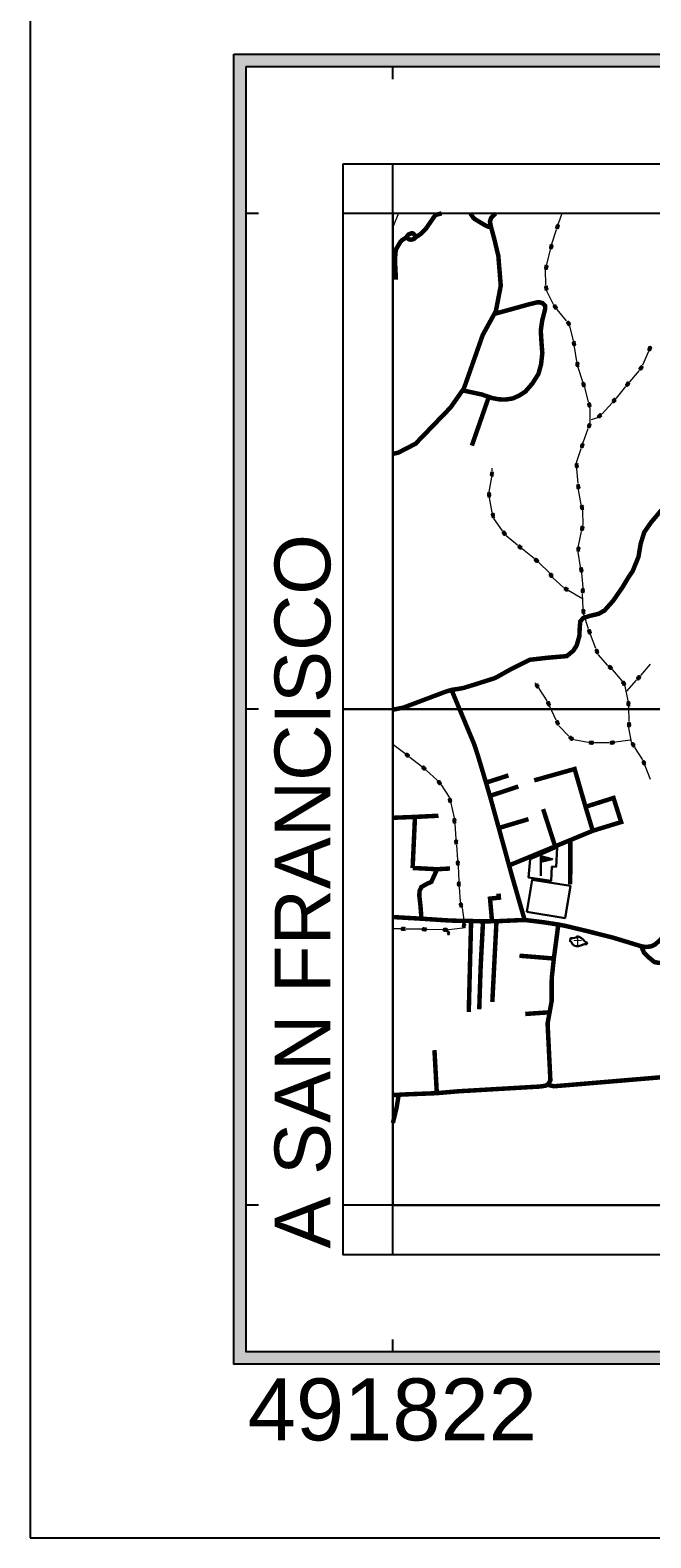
# Model space of a CAD drawing. Header units: millimetres. Extents: x 492832 to 493374, y 1106346 to 1106622.
# Drawn here: x 493213.97 to 493223.98, y 1106512.3 to 1106536.62 of the extents above; entities that cross this region are included whole.
import ezdxf
from ezdxf.enums import TextEntityAlignment as Align

# ---------------------------------------------------------------- set-up
doc = ezdxf.new("R2010")
doc.units = ezdxf.units.MM
for name, color, linetype, lineweight in [('H_SNIT_CAUCE', 140, 'Continuous', 50), ('OP_ESCUELAS', 14, 'Continuous', 30), ('OP_IGLESIAS', 214, 'Continuous', 30), ('OP_PLAZAS', 96, 'Continuous', 30), ('OP_PUENTES', 34, 'Continuous', 25), ('V_VIAS_OSM', 6, 'Continuous', 140)]:
    doc.layers.add(name, color=color, linetype=linetype, lineweight=lineweight)
for name, color, linetype in [('PLUMA-01', 1, 'Continuous'), ('PLUMA-03 TEXTO', 3, 'Continuous'), ('PLUMA-04', 4, 'Continuous'), ('PLUMA-05', 5, 'Continuous'), ('PLUMA-10', 6, 'Continuous')]:
    doc.layers.add(name, color=color, linetype=linetype)
doc.styles.add('TIPO1', font='arial.ttf')

msp = doc.modelspace()

# ---------------------------------------------------------------- hatches: boundary and pattern name
at = {"layer": 'PLUMA-01'}
h = msp.add_hatch(color=7, dxfattribs=at)
h.dxf.hatch_style = 1
h.paths.add_polyline_path([(493217.251, 1106536.233), (493238.384, 1106536.233), (493238.384, 1106515.1), (493217.251, 1106515.1)])
h.paths.add_polyline_path([(493217.451, 1106536.033), (493238.184, 1106536.033), (493238.184, 1106515.3), (493217.451, 1106515.3)], flags=16)

# ---------------------------------------------------------------- linework, layer by layer
at = {"color": 7}
msp.add_line((493219.818, 1106517.667), (493235.818, 1106517.667), dxfattribs=at)
at = {"layer": 'H_SNIT_CAUCE', "color": 7, "lineweight": 15}
for p, q in [((493219.908, 1106533.667), (493219.818, 1106533.446)), ((493222.49, 1106533.5), (493222.547, 1106533.667)), ((493222.383, 1106533.177), (493222.454, 1106533.405)), ((493222.302, 1106532.846), (493222.359, 1106533.079)), ((493222.286, 1106532.511), (493222.278, 1106532.748)), ((493222.405, 1106532.195), (493222.301, 1106532.412)), ((493222.619, 1106531.931), (493222.467, 1106532.116)), ((493222.731, 1106531.615), (493222.671, 1106531.845)), ((493222.786, 1106531.278), (493222.747, 1106531.515)), ((493223.939, 1106531.438), (493223.842, 1106531.218)), ((493222.879, 1106530.951), (493222.804, 1106531.179)), ((493223.787, 1106531.134), (493223.634, 1106530.949)), ((493222.974, 1106530.624), (493222.91, 1106530.855)), ((493223.57, 1106530.872), (493223.417, 1106530.687)), ((493223.001, 1106530.29), (493222.997, 1106530.526)), ((493223.353, 1106530.609), (493223.19, 1106530.434)), ((493223.114, 1106530.368), (493223.016, 1106530.334)), ((493222.888, 1106529.968), (493222.967, 1106530.195)), ((493222.778, 1106529.646), (493222.855, 1106529.873)), ((493221.417, 1106529.511), (493221.418, 1106529.556)), ((493222.804, 1106529.307), (493222.786, 1106529.546)), ((493221.372, 1106529.176), (493221.414, 1106529.41)), ((493221.421, 1106528.841), (493221.377, 1106529.077)), ((493222.856, 1106528.971), (493222.812, 1106529.206)), ((493222.884, 1106528.634), (493222.88, 1106528.873)), ((493221.584, 1106528.547), (493221.447, 1106528.743)), ((493221.829, 1106528.314), (493221.643, 1106528.465)), ((493222.813, 1106528.302), (493222.859, 1106528.536)), ((493222.094, 1106528.1), (493221.908, 1106528.25)), ((493222.845, 1106527.966), (493222.805, 1106528.201)), ((493222.342, 1106527.87), (493222.173, 1106528.036)), ((493222.886, 1106527.631), (493222.865, 1106527.867)), ((493222.571, 1106527.629), (493222.396, 1106527.785)), ((493222.863, 1106527.454), (493222.657, 1106527.577)), ((493222.885, 1106527.293), (493222.873, 1106527.531)), ((493222.969, 1106526.965), (493222.899, 1106527.193)), ((493223.09, 1106526.646), (493223.005, 1106526.871)), ((493223.284, 1106526.374), (493223.126, 1106526.552)), ((493223.813, 1106526.212), (493223.971, 1106526.392)), ((493223.513, 1106526.127), (493223.36, 1106526.308)), ((493223.588, 1106525.956), (493223.746, 1106526.136)), ((493222.115, 1106526.083), (493222.107, 1106526.095)), ((493222.306, 1106525.802), (493222.175, 1106526.002)), ((493223.609, 1106525.805), (493223.563, 1106526.04)), ((493222.451, 1106525.493), (493222.349, 1106525.71)), ((493223.628, 1106525.467), (493223.623, 1106525.705)), ((493222.652, 1106525.23), (493222.494, 1106525.402)), ((493222.967, 1106525.13), (493222.733, 1106525.171)), ((493223.645, 1106525.166), (493223.407, 1106525.135)), ((493223.665, 1106525.136), (493223.622, 1106525.366)), ((493219.818, 1106525.101), (493220.01, 1106524.957)), ((493223.307, 1106525.123), (493223.068, 1106525.123)), ((493223.848, 1106524.849), (493223.72, 1106525.052)), ((493220.09, 1106524.896), (493220.28, 1106524.75)), ((493220.356, 1106524.683), (493220.533, 1106524.522)), ((493223.974, 1106524.532), (493223.885, 1106524.755)), ((493220.598, 1106524.445), (493220.726, 1106524.248)), ((493220.752, 1106524.15), (493220.807, 1106523.917)), ((493220.815, 1106523.817), (493220.835, 1106523.577)), ((493220.843, 1106523.477), (493220.862, 1106523.238)), ((493220.87, 1106523.137), (493220.881, 1106522.897)), ((493220.885, 1106522.797), (493220.9, 1106522.558)), ((493220.933, 1106522.463), (493220.969, 1106522.228)), ((493219.933, 1106522.124), (493219.818, 1106522.127)), ((493220.274, 1106522.117), (493220.034, 1106522.122)), ((493220.615, 1106522.11), (493220.375, 1106522.115)), ((493220.948, 1106522.134), (493220.716, 1106522.108))]:
    msp.add_line(p, q, dxfattribs=at)
at = {"layer": 'H_SNIT_CAUCE', "color": 7}
for centre in [(493222.468, 1106533.441), (493222.477, 1106533.464), (493222.368, 1106533.116), (493222.374, 1106533.139), (493222.287, 1106532.785), (493222.293, 1106532.808), (493222.29, 1106532.473), (493222.293, 1106532.449), (493222.428, 1106532.165), (493222.443, 1106532.146), (493222.644, 1106531.901), (493222.655, 1106531.88), (493222.737, 1106531.577), (493222.741, 1106531.553), (493223.954, 1106531.473), (493223.964, 1106531.495), (493222.793, 1106531.24), (493222.796, 1106531.217), (493223.812, 1106531.164), (493223.826, 1106531.183), (493222.89, 1106530.915), (493222.898, 1106530.892), (493223.595, 1106530.901), (493223.61, 1106530.92), (493222.983, 1106530.587), (493222.988, 1106530.563), (493223.378, 1106530.638), (493223.393, 1106530.657), (493222.988, 1106530.254), (493223.143, 1106530.393), (493223.161, 1106530.409), (493222.98, 1106530.231), (493222.867, 1106529.909), (493222.875, 1106529.932), (493222.781, 1106529.608), (493222.783, 1106529.584), (493221.415, 1106529.449), (493221.416, 1106529.472), (493221.368, 1106529.138), (493221.37, 1106529.114), (493222.807, 1106529.268), (493222.809, 1106529.244), (493221.43, 1106528.804), (493222.866, 1106528.934), (493222.871, 1106528.91), (493221.437, 1106528.78), (493222.868, 1106528.574), (493222.874, 1106528.597), (493221.607, 1106528.516), (493221.621, 1106528.496), (493221.859, 1106528.29), (493221.878, 1106528.275), (493222.124, 1106528.075), (493222.143, 1106528.06), (493222.808, 1106528.239), (493222.81, 1106528.263), (493222.363, 1106527.837), (493222.376, 1106527.817), (493222.853, 1106527.928), (493222.857, 1106527.904), (493222.604, 1106527.609), (493222.624, 1106527.597), (493222.881, 1106527.592), (493222.878, 1106527.569), (493222.89, 1106527.255), (493222.893, 1106527.231), (493222.983, 1106526.929), (493222.991, 1106526.906), (493223.104, 1106526.61), (493223.112, 1106526.588), (493223.313, 1106526.349), (493223.331, 1106526.334), (493223.772, 1106526.165), (493223.787, 1106526.183), (493222.138, 1106526.052), (493222.152, 1106526.033), (493223.533, 1106526.095), (493223.546, 1106526.074), (493222.322, 1106525.767), (493222.332, 1106525.745), (493223.615, 1106525.767), (493223.618, 1106525.743), (493222.467, 1106525.459), (493222.477, 1106525.437), (493223.625, 1106525.404), (493223.626, 1106525.428), (493222.682, 1106525.206), (493222.701, 1106525.191), (493220.04, 1106524.934), (493220.059, 1106524.919), (493223.006, 1106525.128), (493223.03, 1106525.126), (493223.345, 1106525.127), (493223.369, 1106525.131), (493223.686, 1106525.104), (493223.699, 1106525.084), (493220.309, 1106524.725), (493220.327, 1106524.709), (493223.862, 1106524.813), (493223.871, 1106524.791), (493220.558, 1106524.493), (493220.574, 1106524.474), (493220.736, 1106524.211), (493220.742, 1106524.187), (493220.81, 1106523.879), (493220.812, 1106523.855), (493220.838, 1106523.539), (493220.84, 1106523.515), (493220.865, 1106523.199), (493220.867, 1106523.175), (493220.883, 1106522.859), (493220.883, 1106522.835), (493220.913, 1106522.522), (493220.921, 1106522.499), (493219.972, 1106522.124), (493219.996, 1106522.123), (493220.312, 1106522.117), (493220.336, 1106522.116), (493220.653, 1106522.11), (493220.677, 1106522.109), (493220.964, 1106522.166), (493220.966, 1106522.19)]:
    msp.add_circle(centre, 0.0072, dxfattribs=at)
at = {"layer": 'OP_ESCUELAS', "color": 7}
msp.add_line((493222.203, 1106522.98), (493222.203, 1106523.28), dxfattribs=at)
for points in [[(493222.029, 1106523.247), (493222.005, 1106522.954), (493222.37, 1106522.9), (493222.383, 1106523.13), (493222.452, 1106523.127), (493222.467, 1106523.436), (493222.029, 1106523.247)], [(493222.203, 1106523.205), (493222.387, 1106523.25), (493222.203, 1106523.295)]]:
    msp.add_lwpolyline(points, close=True, dxfattribs=at)
msp.add_solid([(493222.203, 1106523.205), (493222.387, 1106523.25), (493222.203, 1106523.295)], dxfattribs=at)
at = {"layer": 'OP_IGLESIAS', "color": 7}
msp.add_lwpolyline([(493222.943, 1106521.875), (493222.949, 1106521.901), (493222.926, 1106521.911), (493222.909, 1106521.924), (493222.89, 1106521.947), (493222.86, 1106521.976), (493222.82, 1106521.996), (493222.784, 1106522.006), (493222.781, 1106521.984), (493222.75, 1106521.982), (493222.715, 1106521.974), (493222.68, 1106521.972), (493222.674, 1106521.924), (493222.697, 1106521.912), (493222.716, 1106521.88), (493222.747, 1106521.851), (493222.778, 1106521.844), (493222.809, 1106521.843), (493222.847, 1106521.857), (493222.885, 1106521.871), (493222.913, 1106521.878), (493222.943, 1106521.875)], close=True, dxfattribs=at)
for points in [[(493222.797, 1106521.828, 0.0208, 0.0208, 0), (493222.797, 1106522.004, 0.0208, 0.0208, 0)], [(493222.733, 1106521.936, 0.016, 0.016, 0), (493222.861, 1106521.936, 0.016, 0.016, 0)]]:
    msp.add_lwpolyline(points, format="xyseb", dxfattribs=at)
at = {"layer": 'OP_PLAZAS', "color": 7}
msp.add_lwpolyline([(493221.98, 1106522.397), (493222.066, 1106522.916), (493222.68, 1106522.816), (493222.594, 1106522.297), (493221.98, 1106522.397)], close=True, dxfattribs=at)
at = {"layer": 'OP_PUENTES', "color": 7}
for p, q in [((493220.984, 1106522.272), (493220.966, 1106522.263)), ((493220.985, 1106522.268), (493220.966, 1106522.258)), ((493220.966, 1106522.251), (493220.985, 1106522.241)), ((493220.967, 1106522.246), (493220.985, 1106522.237)), ((493221.003, 1106522.263), (493220.984, 1106522.272)), ((493221.003, 1106522.259), (493220.985, 1106522.268)), ((493220.985, 1106522.241), (493221.003, 1106522.251)), ((493220.985, 1106522.237), (493221.003, 1106522.246)), ((493220.709, 1106522.077), (493220.699, 1106522.058)), ((493220.699, 1106522.058), (493220.708, 1106522.038)), ((493220.721, 1106522.038), (493220.731, 1106522.057)), ((493220.731, 1106522.057), (493220.722, 1106522.077))]:
    msp.add_line(p, q, dxfattribs=at)
for points in [[(493221.015, 1106522.257), (493220.954, 1106522.257)], [(493221.015, 1106522.253), (493220.954, 1106522.252)], [(493220.714, 1106522.025), (493220.716, 1106522.09)]]:
    msp.add_lwpolyline(points, dxfattribs=at)
at = {"layer": 'PLUMA-01', "color": 7}
for p, q in [((493219.818, 1106533.667), (493219.818, 1106517.667)), ((493219.818, 1106533.667), (493235.818, 1106533.667)), ((493219.818, 1106517.667), (493235.818, 1106517.667))]:
    msp.add_line(p, q, dxfattribs=at)
for points in [[(493217.251, 1106536.233), (493238.384, 1106536.233), (493238.384, 1106515.1), (493217.251, 1106515.1)], [(493217.451, 1106536.033), (493238.184, 1106536.033), (493238.184, 1106515.3), (493217.451, 1106515.3)]]:
    msp.add_lwpolyline(points, close=True, dxfattribs=at)
at = {"layer": 'PLUMA-04', "color": 7}
for p, q in [((493219.818, 1106535.833), (493219.818, 1106536.033)), ((493219.818, 1106516.867), (493219.818, 1106534.467)), ((493217.451, 1106533.667), (493217.651, 1106533.667)), ((493219.018, 1106533.667), (493236.618, 1106533.667)), ((493217.651, 1106525.667), (493217.451, 1106525.667)), ((493217.651, 1106517.667), (493217.451, 1106517.667)), ((493236.618, 1106517.667), (493219.018, 1106517.667)), ((493219.818, 1106515.3), (493219.818, 1106515.5))]:
    msp.add_line(p, q, dxfattribs=at)
at = {"layer": 'PLUMA-05', "color": 7}
for points in [[(493219.018, 1106534.467), (493227.818, 1106534.467), (493227.818, 1106525.667), (493219.018, 1106525.667)], [(493219.018, 1106525.667), (493227.818, 1106525.667), (493227.818, 1106516.867), (493219.018, 1106516.867)]]:
    msp.add_lwpolyline(points, close=True, dxfattribs=at)
at = {"layer": 'PLUMA-10', "color": 7, "elevation": 1119.5, "flags": 128}
msp.add_lwpolyline([(493213.969, 1106512.3), (493373.969, 1106512.3), (493373.969, 1106622.3), (493213.969, 1106622.3), (493213.969, 1106512.3)], dxfattribs=at)
at = {"layer": 'V_VIAS_OSM', "color": 7}
for points in [[(493221.473, 1106533.667, 0.072, 0.072, 0), (493221.403, 1106533.595, 0.072, 0.072, 0), (493221.382, 1106533.533, 0.072, 0.072, 0), (493221.4, 1106533.448, 0.072, 0.072, 0), (493221.457, 1106533.235, 0.072, 0.072, 0), (493221.518, 1106532.978, 0.072, 0.072, 0), (493221.557, 1106532.5, 0.072, 0.072, 0), (493221.478, 1106532.089, 0.072, 0.072, 0), (493221.453, 1106532.044, 0.072, 0.072, 0), (493221.266, 1106531.704, 0.072, 0.072, 0), (493220.963, 1106530.842, 0.072, 0.072, 0), (493220.941, 1106530.811, 0.072, 0.072, 0), (493220.747, 1106530.534, 0.072, 0.072, 0), (493220.183, 1106529.95, 0.072, 0.072, 0), (493219.905, 1106529.806, 0.072, 0.072, 0), (493219.818, 1106529.787, 0.072, 0.072, 0)], [(493220.604, 1106533.667, 0.072, 0.072, 0), (493220.523, 1106533.645, 0.072, 0.072, 0), (493220.498, 1106533.63, 0.072, 0.072, 0), (493220.474, 1106533.599, 0.072, 0.072, 0), (493220.351, 1106533.42, 0.072, 0.072, 0), (493220.261, 1106533.331, 0.072, 0.072, 0), (493220.219, 1106533.301, 0.072, 0.072, 0), (493220.185, 1106533.282, 0.072, 0.072, 0), (493220.164, 1106533.257, 0.072, 0.072, 0), (493220.134, 1106533.246, 0.072, 0.072, 0), (493220.111, 1106533.242, 0.072, 0.072, 0), (493220.08, 1106533.246, 0.072, 0.072, 0), (493220.057, 1106533.26, 0.072, 0.072, 0), (493220.035, 1106533.28, 0.072, 0.072, 0), (493219.961, 1106533.231, 0.072, 0.072, 0), (493219.948, 1106533.216, 0.072, 0.072, 0), (493219.934, 1106533.198, 0.072, 0.072, 0), (493219.874, 1106533.096, 0.072, 0.072, 0), (493219.863, 1106533.065, 0.072, 0.072, 0), (493219.851, 1106532.919, 0.072, 0.072, 0), (493219.867, 1106532.597, 0.072, 0.072, 0)], [(493221.4, 1106533.448, 0.072, 0.072, 0), (493221.361, 1106533.45, 0.072, 0.072, 0), (493221.343, 1106533.455, 0.072, 0.072, 0), (493221.326, 1106533.463, 0.072, 0.072, 0), (493221.31, 1106533.471, 0.072, 0.072, 0), (493221.211, 1106533.53, 0.072, 0.072, 0), (493221.135, 1106533.577, 0.072, 0.072, 0), (493221.114, 1106533.595, 0.072, 0.072, 0), (493221.099, 1106533.618, 0.072, 0.072, 0), (493221.066, 1106533.667, 0.072, 0.072, 0)], [(493220.035, 1106533.28, 0.072, 0.072, 0), (493220.06, 1106533.318, 0.072, 0.072, 0), (493220.066, 1106533.324, 0.072, 0.072, 0), (493220.106, 1106533.342, 0.072, 0.072, 0), (493220.112, 1106533.343, 0.072, 0.072, 0), (493220.132, 1106533.345, 0.072, 0.072, 0), (493220.138, 1106533.344, 0.072, 0.072, 0), (493220.151, 1106533.335, 0.072, 0.072, 0), (493220.172, 1106533.315, 0.072, 0.072, 0), (493220.175, 1106533.311, 0.072, 0.072, 0), (493220.185, 1106533.282, 0.072, 0.072, 0)], [(493220.941, 1106530.811, 0.072, 0.072, 0), (493221.253, 1106530.744, 0.072, 0.072, 0), (493221.364, 1106530.705, 0.072, 0.072, 0), (493221.417, 1106530.687, 0.072, 0.072, 0), (493221.524, 1106530.667, 0.072, 0.072, 0), (493221.628, 1106530.662, 0.072, 0.072, 0), (493221.749, 1106530.68, 0.072, 0.072, 0), (493221.852, 1106530.726, 0.072, 0.072, 0), (493221.954, 1106530.791, 0.072, 0.072, 0), (493222.065, 1106530.919, 0.072, 0.072, 0), (493222.164, 1106531.075, 0.072, 0.072, 0), (493222.207, 1106531.23, 0.072, 0.072, 0), (493222.227, 1106531.411, 0.072, 0.072, 0), (493222.213, 1106531.594, 0.072, 0.072, 0), (493222.202, 1106531.776, 0.072, 0.072, 0), (493222.225, 1106531.937, 0.072, 0.072, 0), (493222.272, 1106532.121, 0.072, 0.072, 0), (493222.272, 1106532.178, 0.072, 0.072, 0), (493222.231, 1106532.219, 0.072, 0.072, 0), (493222.184, 1106532.231, 0.072, 0.072, 0), (493222.147, 1106532.231, 0.072, 0.072, 0), (493222.02, 1106532.201, 0.072, 0.072, 0), (493221.678, 1106532.106, 0.072, 0.072, 0), (493221.453, 1106532.044, 0.072, 0.072, 0)], [(493221.364, 1106530.705, 0.072, 0.072, 0), (493221.091, 1106529.92, 0.072, 0.072, 0)], [(493224.412, 1106529.194, 0.072, 0.072, 0), (493223.981, 1106528.682, 0.072, 0.072, 0), (493223.87, 1106528.522, 0.072, 0.072, 0), (493223.812, 1106528.334, 0.072, 0.072, 0), (493223.778, 1106528.127, 0.072, 0.072, 0), (493223.683, 1106527.893, 0.072, 0.072, 0), (493223.619, 1106527.801, 0.072, 0.072, 0), (493223.525, 1106527.643, 0.072, 0.072, 0), (493223.371, 1106527.419, 0.072, 0.072, 0), (493223.23, 1106527.26, 0.072, 0.072, 0), (493223.134, 1106527.206, 0.072, 0.072, 0), (493223.002, 1106527.175, 0.072, 0.072, 0), (493222.886, 1106527.139, 0.072, 0.072, 0), (493222.839, 1106527.083, 0.072, 0.072, 0), (493222.831, 1106526.993, 0.072, 0.072, 0), (493222.824, 1106526.846, 0.072, 0.072, 0), (493222.78, 1106526.693, 0.072, 0.072, 0), (493222.724, 1106526.608, 0.072, 0.072, 0), (493222.62, 1106526.524, 0.072, 0.072, 0), (493222.313, 1106526.498, 0.072, 0.072, 0), (493222.026, 1106526.465, 0.072, 0.072, 0), (493221.734, 1106526.32, 0.072, 0.072, 0), (493221.465, 1106526.17, 0.072, 0.072, 0), (493221.16, 1106526.073, 0.072, 0.072, 0), (493220.954, 1106526.01, 0.072, 0.072, 0), (493220.878, 1106525.996, 0.072, 0.072, 0), (493220.763, 1106525.979, 0.072, 0.072, 0), (493220.665, 1106525.949, 0.072, 0.072, 0), (493219.983, 1106525.692, 0.072, 0.072, 0), (493219.818, 1106525.66, 0.072, 0.072, 0)], [(493221.942, 1106522.268, 0.072, 0.072, 0), (493221.742, 1106522.963, 0.072, 0.072, 0), (493221.691, 1106523.148, 0.072, 0.072, 0), (493221.525, 1106523.751, 0.072, 0.072, 0), (493221.382, 1106524.269, 0.072, 0.072, 0), (493221.319, 1106524.483, 0.072, 0.072, 0), (493221.187, 1106524.925, 0.072, 0.072, 0), (493221.13, 1106525.099, 0.072, 0.072, 0), (493220.763, 1106525.979, 0.072, 0.072, 0)], [(493223.04, 1106523.706, 0.072, 0.072, 0), (493222.924, 1106524.093, 0.072, 0.072, 0), (493222.748, 1106524.703, 0.072, 0.072, 0), (493222.097, 1106524.52, 0.072, 0.072, 0)], [(493221.319, 1106524.483, 0.072, 0.072, 0), (493221.68, 1106524.599, 0.072, 0.072, 0)], [(493221.382, 1106524.269, 0.072, 0.072, 0), (493221.84, 1106524.42, 0.072, 0.072, 0)], [(493223.04, 1106523.706, 0.072, 0.072, 0), (493223.498, 1106523.847, 0.072, 0.072, 0), (493223.375, 1106524.236, 0.072, 0.072, 0), (493222.924, 1106524.093, 0.072, 0.072, 0)], [(493219.818, 1106523.916, 0.072, 0.072, 0), (493220.174, 1106523.93, 0.072, 0.072, 0), (493220.553, 1106523.949, 0.072, 0.072, 0)], [(493220.174, 1106523.93, 0.072, 0.072, 0), (493220.136, 1106523.107, 0.072, 0.072, 0)], [(493222.434, 1106523.455, 0.072, 0.072, 0), (493222.24, 1106524.056, 0.072, 0.072, 0)], [(493221.525, 1106523.751, 0.072, 0.072, 0), (493222.004, 1106523.894, 0.072, 0.072, 0)], [(493221.691, 1106523.148, 0.072, 0.072, 0), (493222.434, 1106523.455, 0.072, 0.072, 0), (493222.68, 1106523.557, 0.072, 0.072, 0), (493223.04, 1106523.706, 0.072, 0.072, 0)], [(493222.677, 1106522.841, 0.072, 0.072, 0), (493222.68, 1106523.557, 0.072, 0.072, 0)], [(493220.136, 1106523.107, 0.072, 0.072, 0), (493220.53, 1106523.086, 0.072, 0.072, 0), (493220.438, 1106522.882, 0.072, 0.072, 0), (493220.365, 1106522.85, 0.072, 0.072, 0), (493220.277, 1106522.799, 0.072, 0.072, 0), (493220.248, 1106522.735, 0.072, 0.072, 0), (493220.243, 1106522.667, 0.072, 0.072, 0), (493220.263, 1106522.492, 0.072, 0.072, 0), (493220.278, 1106522.288, 0.072, 0.072, 0)], [(493220.53, 1106523.086, 0.072, 0.072, 0), (493220.738, 1106523.098, 0.072, 0.072, 0)], [(493221.521, 1106522.693, 0.072, 0.072, 0), (493221.527, 1106522.627, 0.072, 0.072, 0), (493221.384, 1106522.612, 0.072, 0.072, 0), (493221.408, 1106522.339, 0.072, 0.072, 0), (493221.416, 1106522.247, 0.072, 0.072, 0)], [(493220.954, 1106522.252, 0.072, 0.072, 0), (493220.945, 1106522.252, 0.072, 0.072, 0), (493220.727, 1106522.259, 0.072, 0.072, 0), (493220.278, 1106522.288, 0.072, 0.072, 0), (493219.818, 1106522.315, 0.072, 0.072, 0)], [(493221.015, 1106522.253, 0.072, 0.072, 0), (493220.954, 1106522.252, 0.072, 0.072, 0)], [(493224.38, 1106522.279, 0.072, 0.072, 0), (493224.364, 1106522.262, 0.072, 0.072, 0), (493224.348, 1106522.246, 0.072, 0.072, 0), (493224.31, 1106522.202, 0.072, 0.072, 0), (493224.232, 1106522.085, 0.072, 0.072, 0), (493224.127, 1106521.944, 0.072, 0.072, 0), (493224.045, 1106521.872, 0.072, 0.072, 0), (493223.976, 1106521.84, 0.072, 0.072, 0), (493223.894, 1106521.832, 0.072, 0.072, 0), (493223.821, 1106521.844, 0.072, 0.072, 0), (493223.369, 1106521.982, 0.072, 0.072, 0), (493222.954, 1106522.087, 0.072, 0.072, 0), (493222.596, 1106522.173, 0.072, 0.072, 0), (493222.485, 1106522.194, 0.072, 0.072, 0), (493222.244, 1106522.231, 0.072, 0.072, 0), (493221.942, 1106522.268, 0.072, 0.072, 0), (493221.539, 1106522.25, 0.072, 0.072, 0), (493221.488, 1106522.247, 0.072, 0.072, 0), (493221.416, 1106522.247, 0.072, 0.072, 0), (493221.271, 1106522.245, 0.072, 0.072, 0), (493221.079, 1106522.251, 0.072, 0.072, 0), (493221.023, 1106522.253, 0.072, 0.072, 0), (493221.015, 1106522.253, 0.072, 0.072, 0)], [(493221.041, 1106520.783, 0.072, 0.072, 0), (493221.079, 1106522.251, 0.072, 0.072, 0)], [(493221.271, 1106522.245, 0.072, 0.072, 0), (493221.233, 1106521.516, 0.072, 0.072, 0), (493221.21, 1106520.828, 0.072, 0.072, 0)], [(493221.421, 1106520.946, 0.072, 0.072, 0), (493221.488, 1106522.247, 0.072, 0.072, 0)], [(493219.912, 1106519.448, 0.072, 0.072, 0), (493219.998, 1106519.453, 0.072, 0.072, 0), (493220.526, 1106519.474, 0.072, 0.072, 0), (493220.872, 1106519.504, 0.072, 0.072, 0), (493222.193, 1106519.581, 0.072, 0.072, 0), (493222.281, 1106519.595, 0.072, 0.072, 0), (493222.303, 1106519.61, 0.072, 0.072, 0), (493222.332, 1106519.629, 0.072, 0.072, 0), (493222.357, 1106519.683, 0.072, 0.072, 0), (493222.312, 1106520.598, 0.072, 0.072, 0), (493222.345, 1106520.779, 0.072, 0.072, 0), (493222.377, 1106520.956, 0.072, 0.072, 0), (493222.379, 1106521.33, 0.072, 0.072, 0), (493222.413, 1106521.646, 0.072, 0.072, 0), (493222.485, 1106522.194, 0.072, 0.072, 0)], [(493224.524, 1106521.35, 0.072, 0.072, 0), (493224.427, 1106521.498, 0.072, 0.072, 0), (493224.349, 1106521.557, 0.072, 0.072, 0), (493224.277, 1106521.578, 0.072, 0.072, 0), (493224.102, 1106521.576, 0.072, 0.072, 0), (493224.032, 1106521.59, 0.072, 0.072, 0), (493223.947, 1106521.661, 0.072, 0.072, 0), (493223.869, 1106521.736, 0.072, 0.072, 0), (493223.821, 1106521.844, 0.072, 0.072, 0)], [(493222.413, 1106521.646, 0.072, 0.072, 0), (493221.858, 1106521.691, 0.072, 0.072, 0)], [(493221.952, 1106520.751, 0.072, 0.072, 0), (493222.345, 1106520.779, 0.072, 0.072, 0)], [(493220.526, 1106519.474, 0.072, 0.072, 0), (493220.488, 1106520.168, 0.072, 0.072, 0)], [(493224.704, 1106520.167, 0.072, 0.072, 0), (493224.65, 1106520.111, 0.072, 0.072, 0), (493224.62, 1106520.024, 0.072, 0.072, 0), (493224.582, 1106519.947, 0.072, 0.072, 0), (493224.53, 1106519.849, 0.072, 0.072, 0), (493224.46, 1106519.805, 0.072, 0.072, 0), (493224.377, 1106519.767, 0.072, 0.072, 0), (493224.187, 1106519.734, 0.072, 0.072, 0), (493222.415, 1106519.585, 0.072, 0.072, 0), (493222.303, 1106519.61, 0.072, 0.072, 0)], [(493219.818, 1106518.993, 0.072, 0.072, 0), (493219.876, 1106519.233, 0.072, 0.072, 0), (493219.912, 1106519.448, 0.072, 0.072, 0)], [(493219.818, 1106519.443, 0.072, 0.072, 0), (493219.912, 1106519.448, 0.072, 0.072, 0)]]:
    msp.add_lwpolyline(points, format="xyseb", dxfattribs=at)

# ---------------------------------------------------------------- texts
at = {"layer": 'PLUMA-03 TEXTO', "color": 7, "style": 'TIPO1'}
msp.add_text('A SAN FRANCISCO', height=0.9, rotation=90, dxfattribs=at).set_placement((493218.81, 1106522.73, 29.834), align=Align.CENTER)
msp.add_text('491822', height=1, dxfattribs=at).set_placement((493219.809, 1106513.872), align=Align.CENTER)

doc.saveas('drawing.dxf')
